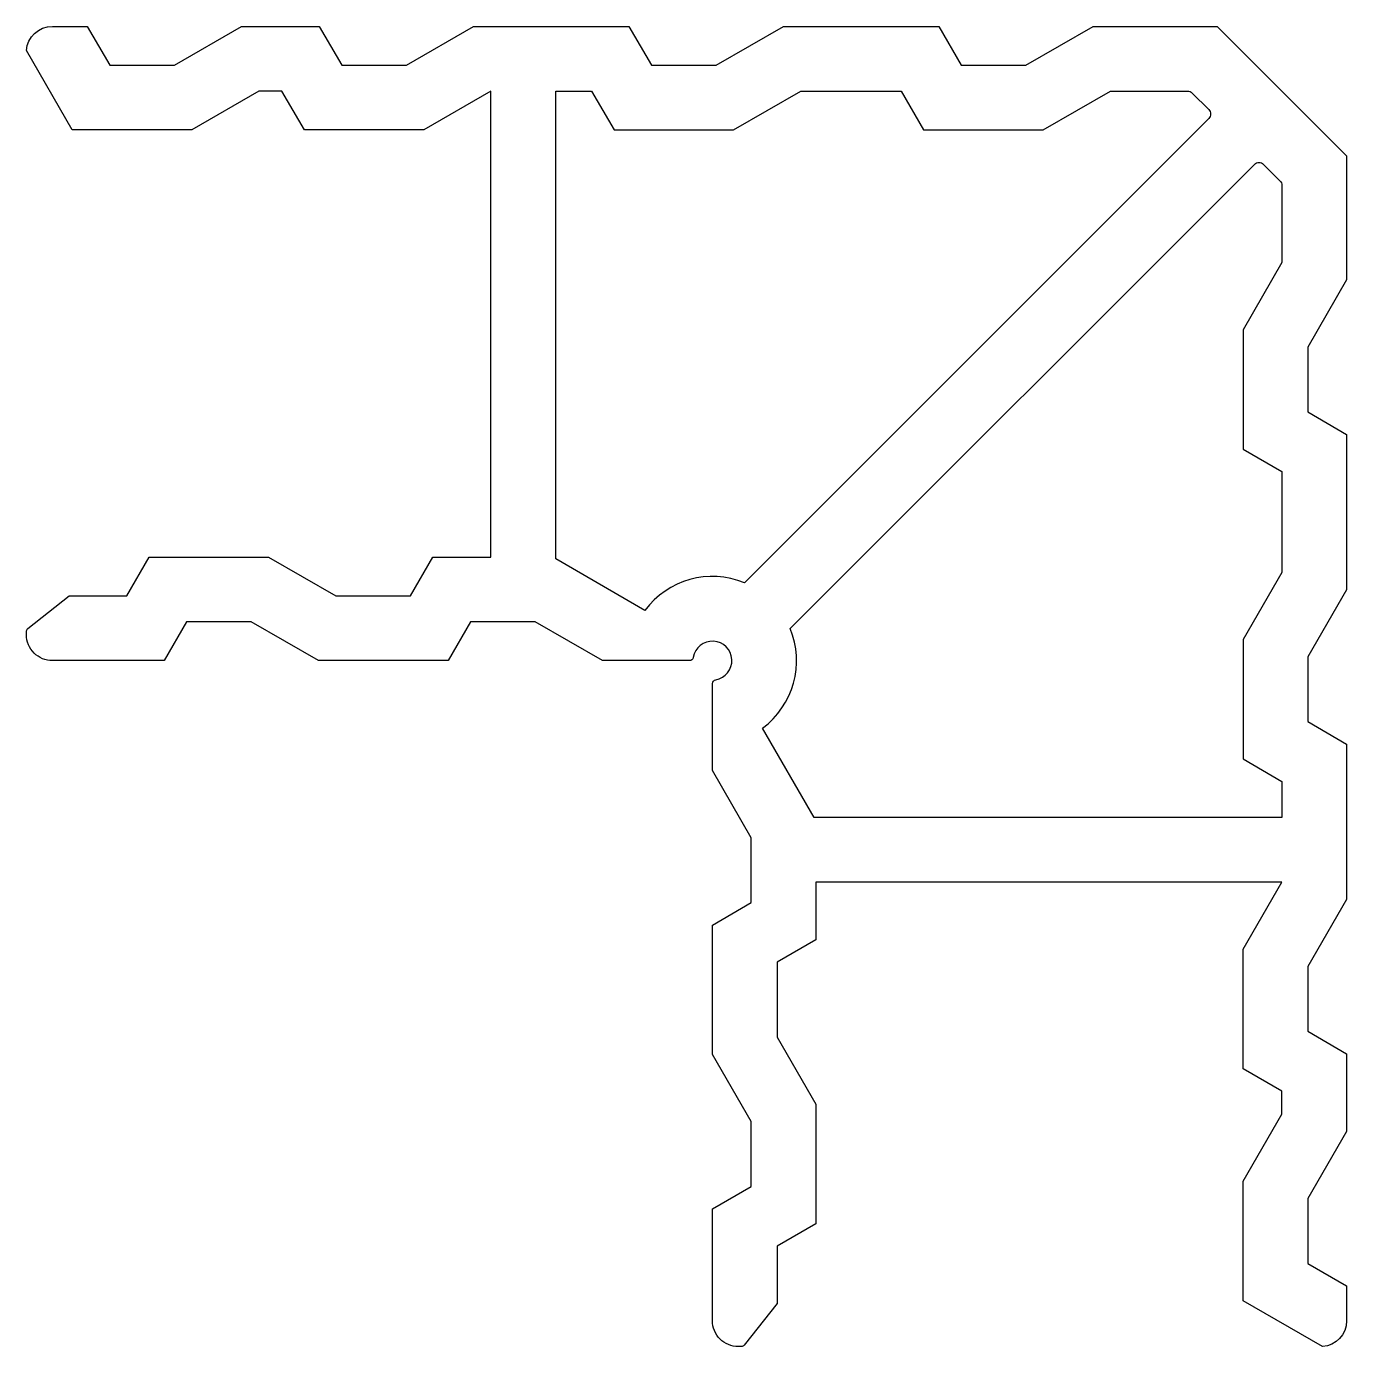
# Model space of a CAD drawing. Extents: x 60 to 162, y 80 to 182.
import ezdxf

# ---------------------------------------------------------------- set-up
doc = ezdxf.new("R2010")
doc.units = 0
doc.header["$LTSCALE"] = 15
doc.layers.get('0').update_dxf_attribs({"linetype": 'CONTINUOUS'})
doc.layers.add('ANA', color=220, linetype='CONTINUOUS')

msp = doc.modelspace()

# ---------------------------------------------------------------- linework, layer by layer
at = {"color": 0, "linetype": 'BYBLOCK'}
for points in [[(127.18, 177.47), (128.91, 174.47), (138.14, 174.47), (143.34, 177.47), (149.31, 177.47, -0.198912), (149.66, 177.32), (150.93, 176.06, -0.414214), (150.93, 175.35), (115.06, 139.48, 0.34313), (107.37, 137.35), (100.48, 141.33), (100.48, 177.47), (103.25, 177.47), (104.99, 174.47), (114.21, 174.47), (119.41, 177.47)], [(156.59, 164.22), (153.59, 159.02), (153.59, 149.8), (156.59, 148.07), (156.59, 140.29), (153.59, 135.1), (153.59, 125.87), (156.59, 124.14), (156.59, 121.36), (120.44, 121.36), (116.46, 128.25, 0.343129), (118.6, 135.95), (154.47, 171.81, -0.414214), (155.17, 171.81), (156.44, 170.55, -0.198912), (156.59, 170.19)]]:
    msp.add_lwpolyline(points, format="xyb", close=True, dxfattribs=at)
at = {"layer": 'ANA', "color": 0}
msp.add_lwpolyline([(62.9, 138.47), (67.34, 138.47), (69.08, 141.47), (78.3, 141.47), (83.5, 138.47), (89.27, 138.47), (91, 141.47), (95.48, 141.47), (95.48, 177.47), (90.28, 174.47), (81.06, 174.47), (79.33, 177.47), (77.55, 177.47), (72.36, 174.47), (63.13, 174.47), (59.59, 180.6, -0.395281), (61.59, 182.47), (64.28, 182.47), (66.02, 179.47), (71.02, 179.47), (76.21, 182.47), (82.21, 182.47), (83.95, 179.47), (88.95, 179.47), (94.14, 182.47), (106.14, 182.47), (107.87, 179.47), (112.87, 179.47), (118.07, 182.47), (130.07, 182.47), (131.8, 179.47), (136.8, 179.47), (142, 182.47), (151.59, 182.47), (161.59, 172.47), (161.59, 162.88), (158.59, 157.69), (158.59, 152.69), (161.59, 150.95), (161.59, 138.95), (158.59, 133.76), (158.59, 128.76), (161.59, 127.02), (161.59, 115.02), (158.59, 109.83), (158.59, 104.83), (161.59, 103.1), (161.59, 97.1), (158.59, 91.9), (158.59, 86.9), (161.59, 85.17), (161.59, 82.47, -0.395281), (159.72, 80.47), (153.59, 84.01), (153.59, 93.24), (156.59, 98.44), (156.59, 100.21), (153.59, 101.94), (153.59, 111.17), (156.59, 116.36), (120.59, 116.36), (120.59, 111.89), (117.59, 110.16), (117.59, 104.38), (120.59, 99.19), (120.59, 89.96), (117.59, 88.23), (117.59, 83.79), (115.05, 80.58, -0.229178), (114.82, 80.47), (114.59, 80.47, -0.414214), (112.59, 82.47), (112.59, 91.11), (115.59, 92.85), (115.59, 97.85), (112.59, 103.04), (112.59, 113.04), (115.59, 114.77), (115.59, 119.77), (112.59, 124.97), (112.59, 131.7, -0.365977), (112.84, 131.99, 1.937711), (111.11, 133.72, -0.365977), (110.81, 133.47), (104.09, 133.47), (98.89, 136.47), (93.89, 136.47), (92.16, 133.47), (82.16, 133.47), (76.96, 136.47), (71.96, 136.47), (70.23, 133.47), (61.6, 133.47, -0.416459), (59.59, 135.47), (59.59, 135.7, -0.229178), (59.7, 135.94)], format="xyb", close=True, dxfattribs=at)

doc.saveas('drawing.dxf')
